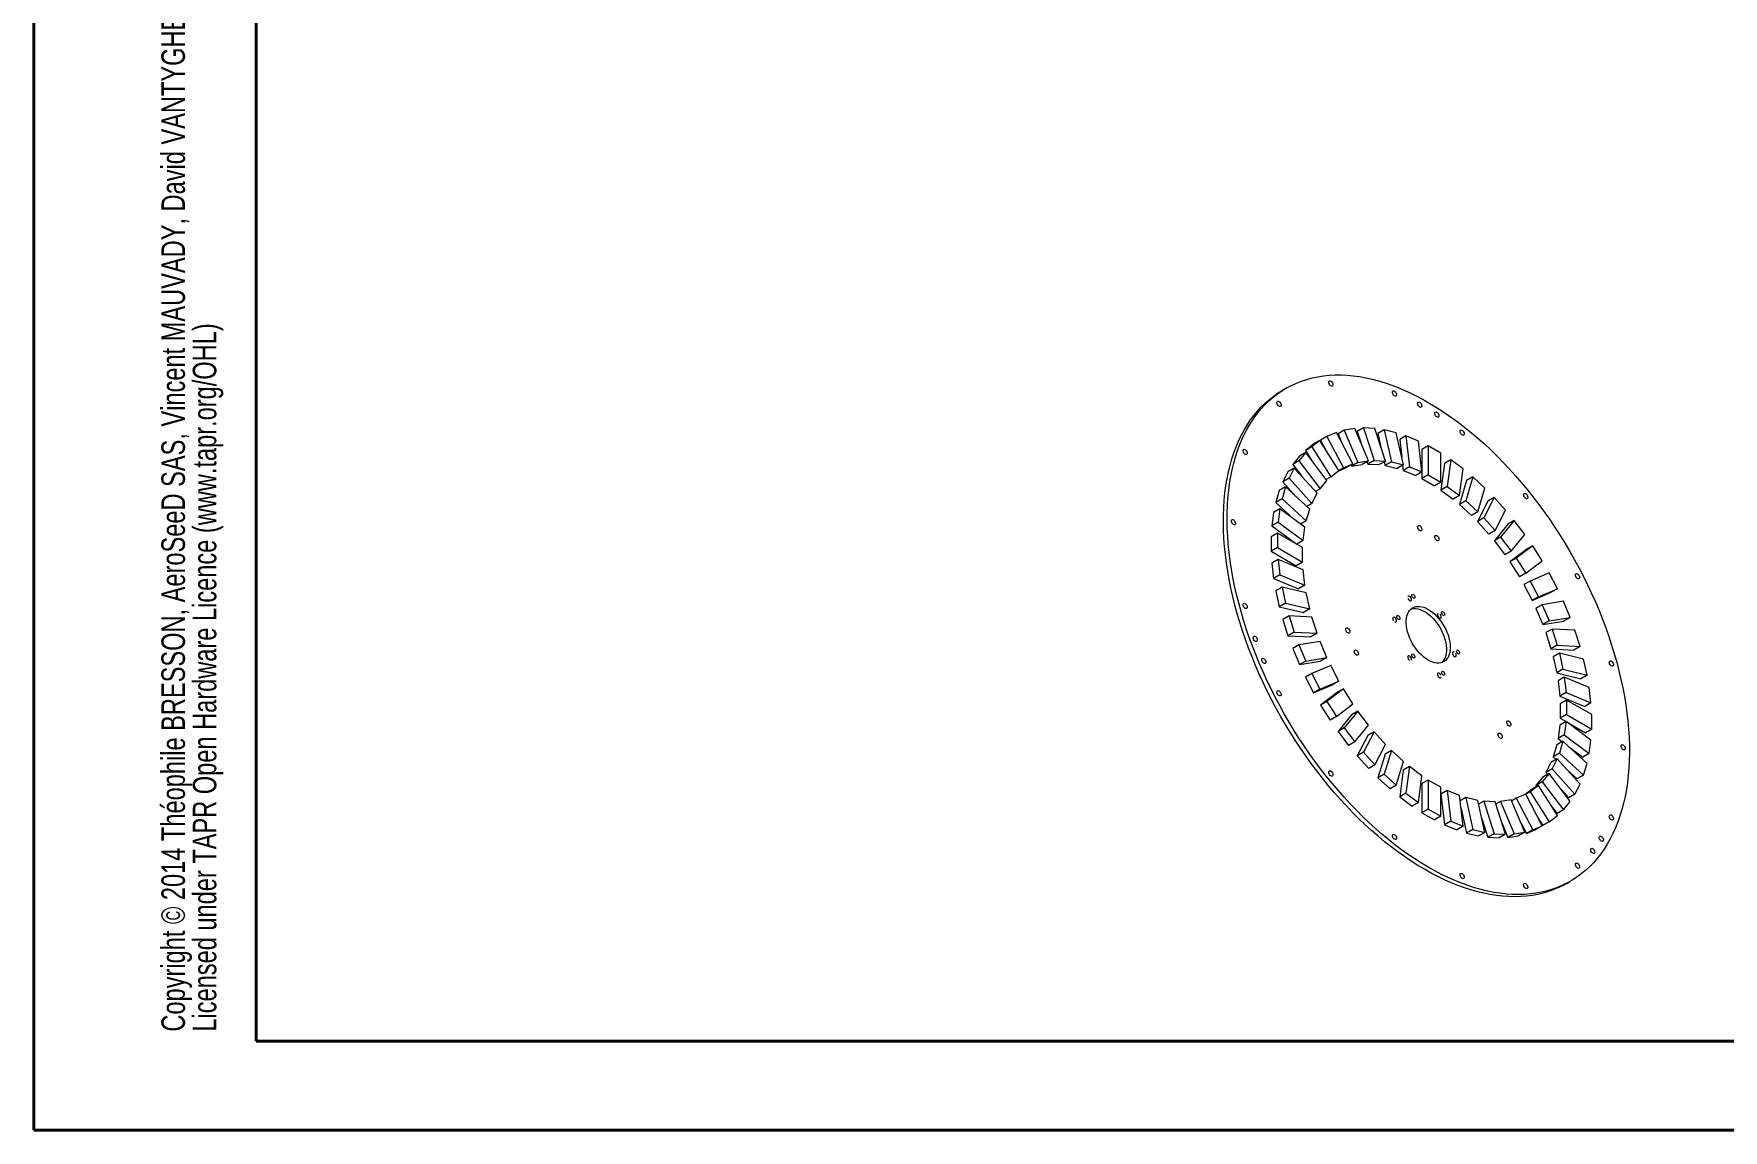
# Model space of a CAD drawing. Header units: millimetres. Extents: x 0 to 420, y 0 to 297.
# Drawn here: x 0.1 to 190.1, y 0.2 to 123.5 of the extents above; entities that cross this region are included whole.
import ezdxf

# ---------------------------------------------------------------- set-up
doc = ezdxf.new("R2010")
doc.units = ezdxf.units.MM
doc.linetypes.add('HIDDEN', pattern=[1.905, 1.27, -0.635])
doc.styles.add('SLDTEXTSTYLE0', font='TXT', dxfattribs={"width": 0.75})

# ---------------------------------------------------------------- blocks, each defined once
blk = doc.blocks.new('SW_NOTE_0')
at = {"color": 0, "linetype": 'Continuous', "lineweight": 0, "char_height": 2.6458, "attachment_point": 1, "rotation": 90, "style": 'SLDTEXTSTYLE0'}
for s, insert in [('Copyright © 2014 Théophile BRESSON, AeroSeeD SAS, Vincent MAUVADY, David VANTYGHEM, Pascal CORRADINI', (-3.41, 0)), ('Licensed under TAPR Open Hardware Licence (www.tapr.org/OHL)', (0.12, 0))]:
    blk.add_mtext(s, dxfattribs=dict(at, insert=insert))

msp = doc.modelspace()

# ---------------------------------------------------------------- linework, layer by layer
at = {"color": 7, "linetype": 'Continuous', "lineweight": 40}
for p, q in [((0.078844, 0.21478), (0.078844, 297.21478)), ((25.078844, 10.21478), (25.078844, 287.21478)), ((25.078844, 10.21478), (410.078844, 10.21478)), ((0.078844, 0.21478), (420.078844, 0.21478))]:
    msp.add_line(p, q, dxfattribs=at)
at = {"color": 7, "linetype": 'Continuous', "lineweight": 15}
for p, q in [((140.952383, 83.632974), (140.528119, 83.388051)), ((145.547382, 78.211824), (144.840275, 77.80362)), ((146.616173, 78.664264), (145.547382, 78.211824)), ((145.547382, 78.211824), (147.399607, 74.674155)), ((148.468399, 75.126597), (146.616173, 78.664264)), ((147.506064, 78.919803), (146.798957, 78.511599)), ((146.798957, 78.511599), (147.222161, 77.506856)), ((148.695776, 79.115907), (147.506064, 78.919803)), ((147.506064, 78.919803), (149.035227, 75.289365)), ((150.224939, 75.485469), (148.695776, 79.115907)), ((149.671413, 79.16787), (148.964306, 78.759666)), ((148.964306, 78.759666), (149.348718, 77.565734)), ((149.671413, 79.16787), (150.846384, 75.518567)), ((150.957827, 79.103647), (149.671413, 79.16787)), ((152.132798, 75.454343), (150.957827, 79.103647)), ((151.99935, 78.950976), (151.292243, 78.542772)), ((151.292243, 78.542772), (151.632497, 77.00821)), ((151.99935, 78.950976), (152.796211, 75.357098)), ((153.356278, 78.62773), (151.99935, 78.950976)), ((154.153138, 75.033853), (153.356278, 78.62773)), ((154.442485, 78.273535), (153.735378, 77.865331)), ((154.442485, 78.273535), (154.845012, 74.808244)), ((155.842304, 77.697849), (154.442485, 78.273535)), ((143.169079, 76.4153), (142.404497, 75.482849)), ((143.169079, 76.4153), (142.461972, 76.007096)), ((144.054248, 77.349708), (143.128135, 76.650141)), ((143.835242, 77.058345), (143.128135, 76.650141)), ((143.128135, 76.650141), (143.827666, 75.546355)), ((145.548502, 73.275868), (143.169079, 76.4153)), ((144.761355, 77.757912), (143.835242, 77.058345)), ((143.835242, 77.058345), (145.972824, 73.685464)), ((144.761355, 77.757912), (144.054248, 77.349708)), ((146.898938, 74.385031), (144.761355, 77.757912)), ((144.840275, 77.80362), (145.352942, 76.824449)), ((153.735378, 77.865331), (153.96651, 75.875555)), ((156.244831, 74.232556), (155.842304, 77.697849)), ((156.951083, 77.149339), (156.243976, 76.741135)), ((156.243976, 76.741135), (156.243976, 74.239922)), ((156.951083, 77.149339), (156.951083, 73.883176)), ((158.365296, 76.332931), (156.951083, 77.149339)), ((158.365296, 73.066768), (158.365296, 76.332931)), ((141.164652, 74.255558), (140.577166, 73.109203)), ((141.871758, 74.663762), (141.164652, 74.255558)), ((141.871758, 74.663762), (141.284273, 73.517407)), ((142.461972, 76.007096), (141.69739, 75.074645)), ((142.404497, 75.482849), (141.69739, 75.074645)), ((141.69739, 75.074645), (142.713724, 73.733684)), ((144.444587, 71.821687), (141.871758, 74.663762)), ((142.404497, 75.482849), (144.783921, 72.343415)), ((145.972824, 73.685464), (146.898938, 74.385031)), ((146.803501, 74.31294), (147.761292, 74.718393)), ((147.399607, 74.674155), (146.898893, 74.385099)), ((147.399607, 74.674155), (148.468399, 75.126597)), ((148.468399, 75.126597), (147.761292, 74.718393)), ((148.2724, 75.013449), (148.32812, 74.881161)), ((149.035227, 75.289365), (148.32812, 74.881161)), ((148.32812, 74.881161), (149.517832, 75.077265)), ((149.035227, 75.289365), (150.224939, 75.485469)), ((150.224939, 75.485469), (149.517832, 75.077265)), ((150.05086, 75.384976), (150.139277, 75.110363)), ((150.846384, 75.518567), (150.139277, 75.110363)), ((150.139277, 75.110363), (151.425691, 75.046139)), ((150.846384, 75.518567), (152.132798, 75.454343)), ((152.132798, 75.454343), (151.425691, 75.046139)), ((151.994707, 75.374625), (152.089104, 74.948894)), ((152.796211, 75.357098), (152.089104, 74.948894)), ((152.089104, 74.948894), (153.446032, 74.625649)), ((152.796211, 75.357098), (154.153138, 75.033853)), ((154.153138, 75.033853), (153.446032, 74.625649)), ((154.069866, 74.985781), (154.137906, 74.40004)), ((154.845012, 74.808244), (154.137906, 74.40004)), ((154.137906, 74.40004), (155.537724, 73.824352)), ((154.845012, 74.808244), (156.244831, 74.232556)), ((156.244831, 74.232556), (155.537724, 73.824352)), ((156.243976, 74.232063), (156.243976, 73.474972)), ((158.766968, 75.193069), (158.364441, 72.192524)), ((159.474075, 75.601273), (158.766968, 75.193069)), ((159.474075, 75.601273), (159.071547, 72.600728)), ((160.873894, 74.560762), (159.474075, 75.601273)), ((160.471366, 71.560219), (160.873894, 74.560762)), ((140.895805, 72.538952), (140.188698, 72.130748)), ((140.895805, 72.538952), (140.497375, 71.202031)), ((141.284273, 73.517407), (140.577166, 73.109203)), ((140.577166, 73.109203), (142.054986, 71.476729)), ((143.609661, 70.052092), (140.895805, 72.538952)), ((141.284273, 73.517407), (143.857101, 70.675332)), ((144.783921, 72.343415), (144.250861, 72.035686)), ((144.783921, 72.343415), (145.548502, 73.275868)), ((145.972824, 73.685464), (145.461699, 73.390397)), ((156.951083, 73.883176), (156.243976, 73.474972)), ((156.243976, 73.474972), (157.658189, 72.658563)), ((156.951083, 73.883176), (158.365296, 73.066768)), ((158.365296, 73.066768), (157.658189, 72.658563)), ((159.071547, 72.600728), (158.364441, 72.192524)), ((159.071547, 72.600728), (160.471366, 71.560219)), ((161.252994, 73.252645), (160.456134, 70.578803)), ((161.960101, 73.66085), (161.16324, 70.987007)), ((161.960101, 73.66085), (161.252994, 73.252645)), ((163.317029, 72.417419), (161.960101, 73.66085)), ((162.520168, 69.743577), (163.317029, 72.417419)), ((140.188698, 72.130748), (139.790268, 70.793826)), ((140.497375, 71.202031), (139.790268, 70.793826)), ((139.790268, 70.793826), (141.869184, 68.888798)), ((140.497375, 71.202031), (143.211231, 68.71517)), ((143.857101, 70.675332), (143.288034, 70.346817)), ((143.857101, 70.675332), (144.444587, 71.821687)), ((158.364441, 72.192524), (159.76426, 71.152015)), ((160.471366, 71.560219), (159.76426, 71.152015)), ((161.16324, 70.987007), (160.456134, 70.578803)), ((160.456134, 70.578803), (161.813061, 69.335373)), ((161.16324, 70.987007), (162.520168, 69.743577)), ((163.651445, 70.959369), (162.476474, 68.666658)), ((164.358551, 71.367573), (163.183581, 69.074863)), ((164.358551, 71.367573), (163.651445, 70.959369)), ((165.644965, 69.946535), (164.358551, 71.367573)), ((139.553978, 69.675922), (139.352714, 68.17565)), ((140.059821, 68.583854), (139.352714, 68.17565)), ((140.261085, 70.084126), (139.553978, 69.675922)), ((140.261085, 70.084126), (140.059821, 68.583854)), ((140.059821, 68.583854), (142.859459, 66.502834)), ((143.060722, 68.003106), (140.261085, 70.084126)), ((143.211231, 68.71517), (142.58732, 68.354994)), ((143.211231, 68.71517), (143.609661, 70.052092)), ((162.520168, 69.743577), (161.813061, 69.335373)), ((163.183581, 69.074863), (162.476474, 68.666658)), ((162.476474, 68.666658), (163.762888, 67.24562)), ((163.183581, 69.074863), (164.469995, 67.653824)), ((164.469995, 67.653824), (165.644965, 69.946535)), ((166.620603, 68.768125), (165.09144, 66.90322)), ((166.620603, 68.768125), (165.913496, 68.359921)), ((167.810315, 67.198408), (166.620603, 68.768125)), ((139.98052, 67.349257), (139.273413, 66.941053)), ((139.273413, 66.941053), (139.273413, 65.307972)), ((139.352714, 68.17565), (142.147201, 66.098459)), ((139.98052, 67.349257), (139.98052, 65.716176)), ((142.808947, 65.716441), (139.98052, 67.349257)), ((142.859459, 66.502834), (143.060722, 68.003106)), ((164.469995, 67.653824), (163.762888, 67.24562)), ((165.913496, 68.359921), (164.384333, 66.495016)), ((165.09144, 66.90322), (164.384333, 66.495016)), ((165.09144, 66.90322), (166.281152, 65.333504)), ((166.281152, 65.333504), (167.810315, 67.198408)), ((139.98052, 65.716176), (139.273413, 65.307972)), ((139.273413, 65.307972), (142.101841, 63.675155)), ((139.98052, 65.716176), (142.808947, 64.083359)), ((142.859459, 66.502834), (142.153093, 66.095057)), ((142.808947, 64.083359), (142.808947, 65.716441)), ((164.384333, 66.495016), (165.574045, 64.9253)), ((166.281152, 65.333504), (165.574045, 64.9253)), ((167.993099, 65.50722), (166.140873, 64.108087)), ((168.700205, 65.915424), (166.84798, 64.516291)), ((168.700205, 65.915424), (167.993099, 65.50722)), ((169.768997, 64.228983), (168.700205, 65.915424)), ((140.059821, 64.390019), (139.352714, 63.981815)), ((139.352714, 63.981815), (139.553978, 62.249169)), ((142.859459, 63.238646), (140.059821, 64.390019)), ((140.059821, 64.390019), (140.261085, 62.657373)), ((142.808947, 64.083359), (142.101841, 63.675155)), ((143.060722, 61.506001), (142.859459, 63.238646)), ((166.84798, 64.516291), (166.140873, 64.108087)), ((166.140873, 64.108087), (167.209664, 62.421644)), ((166.84798, 64.516291), (167.916771, 62.829849)), ((167.916771, 62.829849), (167.209664, 62.421644)), ((167.916771, 62.829849), (169.768997, 64.228983)), ((170.555024, 62.867544), (168.417441, 61.962663)), ((171.481137, 61.09871), (170.555024, 62.867544)), ((140.261085, 62.657373), (139.553978, 62.249169)), ((139.553978, 62.249169), (142.353615, 61.097796)), ((140.497375, 61.266654), (139.790268, 60.85845)), ((139.790268, 60.85845), (140.188698, 59.061511)), ((140.261085, 62.657373), (143.060722, 61.506001)), ((143.211231, 60.620163), (140.497375, 61.266654)), ((140.497375, 61.266654), (140.895805, 59.469715)), ((143.060722, 61.506001), (142.353615, 61.097796)), ((168.417441, 61.962663), (167.710334, 61.554459)), ((167.710334, 61.554459), (168.636448, 59.785624)), ((168.417441, 61.962663), (169.343555, 60.193828)), ((169.343555, 60.193828), (171.481137, 61.09871)), ((171.481137, 61.09871), (170.77403, 60.690506)), ((140.895805, 59.469715), (140.188698, 59.061511)), ((140.188698, 59.061511), (142.902554, 58.41502)), ((140.895805, 59.469715), (143.609661, 58.823224)), ((143.609661, 58.823224), (143.211231, 60.620163)), ((168.636448, 59.785624), (170.77403, 60.690506)), ((169.343555, 60.193828), (168.636448, 59.785624)), ((169.767877, 59.294321), (169.06077, 58.886117)), ((172.1473, 59.686529), (169.767877, 59.294321)), ((169.767877, 59.294321), (170.532457, 57.479102)), ((172.911882, 57.87131), (172.1473, 59.686529)), ((141.284273, 58.042745), (140.577166, 57.634541)), ((140.577166, 57.634541), (141.164652, 55.809889)), ((141.284273, 58.042745), (141.871758, 56.218093)), ((143.857101, 57.914296), (141.284273, 58.042745)), ((143.609661, 58.823224), (142.902554, 58.41502)), ((144.444587, 56.089644), (143.857101, 57.914296)), ((169.06077, 58.886117), (169.825351, 57.070898)), ((170.532457, 57.479102), (169.825351, 57.070898)), ((169.825351, 57.070898), (172.204775, 57.463106)), ((170.532457, 57.479102), (172.911882, 57.87131)), ((172.911882, 57.87131), (172.204775, 57.463106)), ((141.871758, 56.218093), (141.164652, 55.809889)), ((141.164652, 55.809889), (143.73748, 55.68144)), ((141.871758, 56.218093), (144.444587, 56.089644)), ((144.783921, 55.176128), (142.404497, 54.78392)), ((144.444587, 56.089644), (143.73748, 55.68144)), ((145.548502, 53.36091), (144.783921, 55.176128)), ((170.871792, 56.565586), (170.164685, 56.157382)), ((170.164685, 56.157382), (170.752171, 54.33273)), ((170.871792, 56.565586), (171.459278, 54.740934)), ((173.44462, 56.437137), (170.871792, 56.565586)), ((174.032106, 54.612485), (173.44462, 56.437137)), ((142.404497, 54.78392), (141.69739, 54.375716)), ((141.69739, 54.375716), (142.461972, 52.560497)), ((142.404497, 54.78392), (143.169079, 52.968701)), ((143.169079, 52.968701), (145.548502, 53.36091)), ((145.548502, 53.36091), (144.841395, 52.952705)), ((171.459278, 54.740934), (170.752171, 54.33273)), ((170.752171, 54.33273), (173.324999, 54.204281)), ((171.706718, 53.832006), (170.999611, 53.423802)), ((170.999611, 53.423802), (171.398041, 51.626863)), ((171.459278, 54.740934), (174.032106, 54.612485)), ((171.706718, 53.832006), (172.105148, 52.035067)), ((174.420574, 53.185515), (171.706718, 53.832006)), ((174.032106, 54.612485), (173.324999, 54.204281)), ((143.169079, 52.968701), (142.461972, 52.560497)), ((142.461972, 52.560497), (144.841395, 52.952705)), ((143.835242, 51.55652), (143.128135, 51.148316)), ((145.972824, 52.461402), (143.835242, 51.55652)), ((143.835242, 51.55652), (144.761355, 49.787686)), ((146.898938, 50.692567), (145.972824, 52.461402)), ((172.105148, 52.035067), (171.398041, 51.626863)), ((171.398041, 51.626863), (174.111897, 50.980372)), ((172.105148, 52.035067), (174.819004, 51.388576)), ((174.819004, 51.388576), (174.111897, 50.980372)), ((174.819004, 51.388576), (174.420574, 53.185515)), ((143.128135, 51.148316), (144.054248, 49.379482)), ((144.054248, 49.379482), (146.191831, 50.284363)), ((144.761355, 49.787686), (144.054248, 49.379482)), ((144.761355, 49.787686), (146.898938, 50.692567)), ((146.692501, 49.417178), (144.840275, 48.018043)), ((147.399607, 49.825382), (145.547382, 48.426247)), ((146.898938, 50.692567), (146.191831, 50.284363)), ((147.399607, 49.825382), (146.692501, 49.417178)), ((148.468399, 48.138939), (147.399607, 49.825382)), ((172.255657, 51.14923), (171.54855, 50.741026)), ((171.54855, 50.741026), (171.749813, 49.00838)), ((172.456919, 49.416584), (171.749813, 49.00838)), ((172.255657, 51.14923), (172.456919, 49.416584)), ((175.055294, 49.997857), (172.255657, 51.14923)), ((172.456919, 49.416584), (175.256557, 48.265211)), ((175.256557, 48.265211), (175.055294, 49.997857)), ((145.547382, 48.426247), (144.840275, 48.018043)), ((144.840275, 48.018043), (145.909067, 46.331602)), ((145.547382, 48.426247), (146.616173, 46.739806)), ((146.616173, 46.739806), (148.468399, 48.138939)), ((171.749813, 49.00838), (174.549451, 47.857007)), ((172.507431, 48.571871), (171.800325, 48.163667)), ((171.800325, 48.163667), (171.800325, 46.530585)), ((172.507431, 48.571871), (172.507431, 46.938789)), ((175.335859, 46.939054), (172.507431, 48.571871)), ((175.256557, 48.265211), (174.549451, 47.857007)), ((146.616173, 46.739806), (145.909067, 46.331602)), ((148.32812, 46.913522), (146.798957, 45.048618)), ((149.035227, 47.321726), (147.506064, 45.456822)), ((149.035227, 47.321726), (148.32812, 46.913522)), ((148.695776, 43.887105), (150.224939, 45.75201)), ((150.224939, 45.75201), (149.035227, 47.321726)), ((171.749813, 45.744192), (171.54855, 44.24392)), ((172.456919, 46.152396), (171.749813, 45.744192)), ((172.507431, 46.938789), (171.800325, 46.530585)), ((171.800325, 46.530585), (172.456179, 46.151969)), ((172.456919, 46.152396), (172.255657, 44.652124)), ((175.256557, 44.071376), (172.456919, 46.152396)), ((172.46207, 46.148568), (174.628752, 44.897769)), ((172.507431, 46.938789), (175.335859, 45.305973)), ((175.335859, 45.305973), (175.335859, 46.939054)), ((147.506064, 45.456822), (146.798957, 45.048618)), ((146.798957, 45.048618), (147.988669, 43.478901)), ((147.506064, 45.456822), (148.695776, 43.887105)), ((148.695776, 43.887105), (147.988669, 43.478901)), ((150.139277, 44.593202), (148.964306, 42.300491)), ((150.846384, 45.001406), (149.671413, 42.708695)), ((150.846384, 45.001406), (150.139277, 44.593202)), ((152.132798, 43.580368), (150.846384, 45.001406)), ((172.105148, 43.94006), (171.398041, 43.531856)), ((172.255657, 44.652124), (171.54855, 44.24392)), ((171.54855, 44.24392), (172.021952, 43.892031)), ((172.105148, 43.94006), (171.706718, 42.603138)), ((174.819004, 41.4532), (172.105148, 43.94006)), ((172.255657, 44.652124), (175.055294, 42.571104)), ((175.335859, 45.305973), (174.628752, 44.897769)), ((175.055294, 42.571104), (175.256557, 44.071376)), ((149.671413, 42.708695), (148.964306, 42.300491)), ((148.964306, 42.300491), (150.25072, 40.879453)), ((149.671413, 42.708695), (150.957827, 41.287657)), ((150.957827, 41.287657), (152.132798, 43.580368)), ((152.089104, 42.503449), (151.292243, 39.829607)), ((152.796211, 42.911653), (151.99935, 40.237811)), ((152.796211, 42.911653), (152.089104, 42.503449)), ((154.153138, 41.668223), (152.796211, 42.911653)), ((171.459278, 41.979898), (170.752171, 41.571694)), ((171.459278, 41.979898), (170.871792, 40.833543)), ((171.398041, 43.531856), (170.999611, 42.194934)), ((171.706718, 42.603138), (170.999611, 42.194934)), ((170.999611, 42.194934), (171.321238, 41.900209)), ((174.032106, 39.137823), (171.459278, 41.979898)), ((171.706718, 42.603138), (174.420574, 40.116278)), ((172.740089, 43.358228), (174.348187, 42.1629)), ((175.055294, 42.571104), (174.348187, 42.1629)), ((150.957827, 41.287657), (150.25072, 40.879453)), ((151.99935, 40.237811), (151.292243, 39.829607)), ((151.99935, 40.237811), (153.356278, 38.994381)), ((153.356278, 38.994381), (154.153138, 41.668223)), ((154.137906, 40.686807), (153.735378, 37.686264)), ((154.845012, 41.095011), (154.137906, 40.686807)), ((154.845012, 41.095011), (154.442485, 38.094468)), ((156.244831, 40.054502), (154.845012, 41.095011)), ((155.842304, 37.053957), (156.244831, 40.054502)), ((170.532457, 40.311815), (169.767877, 39.379362)), ((170.532457, 40.311815), (169.825351, 39.903611)), ((170.752171, 41.571694), (170.164685, 40.425339)), ((170.871792, 40.833543), (170.164685, 40.425339)), ((170.164685, 40.425339), (170.358411, 40.21134)), ((172.911882, 37.172381), (170.532457, 40.311815)), ((170.871792, 40.833543), (173.44462, 37.991468)), ((172.554285, 40.770298), (173.713467, 39.708074)), ((174.420574, 40.116278), (173.713467, 39.708074)), ((174.420574, 40.116278), (174.819004, 41.4532)), ((151.292243, 39.829607), (152.649171, 38.586177)), ((153.356278, 38.994381), (152.649171, 38.586177)), ((154.442485, 38.094468), (153.735378, 37.686264)), ((154.442485, 38.094468), (155.842304, 37.053957)), ((156.951083, 39.588463), (156.243976, 39.180259)), ((156.243976, 39.180259), (156.243976, 35.914095)), ((156.951083, 39.588463), (156.951083, 36.322299)), ((158.365296, 38.772054), (156.951083, 39.588463)), ((158.365296, 35.505891), (158.365296, 38.772054)), ((159.071547, 38.422674), (158.365296, 38.014963)), ((159.071547, 38.422674), (159.474075, 34.957381)), ((160.471366, 37.846986), (159.071547, 38.422674)), ((168.636448, 38.561562), (167.805771, 37.934086)), ((168.417441, 38.270199), (167.91616, 37.980816)), ((169.343555, 38.969766), (168.417441, 38.270199)), ((168.417441, 38.270199), (170.555024, 34.897318)), ((169.343555, 38.969766), (168.636448, 38.561562)), ((169.825351, 39.903611), (169.06077, 38.971158)), ((169.767877, 39.379362), (169.06077, 38.971158)), ((169.06077, 38.971158), (169.147573, 38.856629)), ((171.481137, 35.596885), (169.343555, 38.969766)), ((169.767877, 39.379362), (172.1473, 36.23993)), ((171.895548, 38.513341), (172.737513, 37.583264)), ((173.44462, 37.991468), (174.032106, 39.137823)), ((153.735378, 37.686264), (155.135197, 36.645753)), ((155.842304, 37.053957), (155.135197, 36.645753)), ((156.951083, 36.322299), (156.243976, 35.914095)), ((156.951083, 36.322299), (158.365296, 35.505891)), ((158.365296, 38.007105), (158.766968, 34.549177)), ((160.873894, 34.381695), (160.471366, 37.846986)), ((161.16324, 37.621377), (160.539406, 37.261245)), ((160.642762, 36.371472), (161.252994, 33.619296)), ((161.16324, 37.621377), (161.960101, 34.0275)), ((162.520168, 37.298132), (161.16324, 37.621377)), ((163.317029, 33.704254), (162.520168, 37.298132)), ((163.183581, 37.200887), (162.614564, 36.872401)), ((163.183581, 37.200887), (164.358551, 33.551584)), ((164.469995, 37.136663), (163.183581, 37.200887)), ((165.644965, 33.48736), (164.469995, 37.136663)), ((165.09144, 37.169761), (164.558412, 36.862051)), ((166.281152, 37.365865), (165.09144, 37.169761)), ((165.09144, 37.169761), (166.620603, 33.539323)), ((167.810315, 33.735427), (166.281152, 37.365865)), ((166.84798, 37.528633), (166.336873, 37.233577)), ((167.916771, 37.981075), (166.84798, 37.528633)), ((166.84798, 37.528633), (168.700205, 33.990966)), ((169.768997, 34.443406), (167.916771, 37.981075)), ((170.781607, 36.700671), (171.440193, 35.831726)), ((172.1473, 36.23993), (171.440193, 35.831726)), ((172.1473, 36.23993), (172.911882, 37.172381)), ((173.44462, 37.991468), (172.737513, 37.583264)), ((156.243976, 35.914095), (157.658189, 35.097687)), ((158.365296, 35.505891), (157.658189, 35.097687)), ((159.474075, 34.957381), (158.766968, 34.549177)), ((158.766968, 34.549177), (160.166787, 33.973491)), ((159.474075, 34.957381), (160.873894, 34.381695)), ((160.873894, 34.381695), (160.166787, 33.973491)), ((162.976774, 35.238816), (163.651445, 33.143379)), ((165.260553, 34.681292), (165.913496, 33.131119)), ((167.387111, 34.740171), (167.993099, 33.582762)), ((168.700205, 33.990966), (169.768997, 34.443406)), ((169.768997, 34.443406), (169.06189, 34.035202)), ((169.25633, 35.422576), (169.847917, 34.489114)), ((170.555024, 34.897318), (169.847917, 34.489114)), ((170.555024, 34.897318), (171.481137, 35.596885)), ((161.960101, 34.0275), (161.252994, 33.619296)), ((161.252994, 33.619296), (162.609922, 33.29605)), ((161.960101, 34.0275), (163.317029, 33.704254)), ((163.317029, 33.704254), (162.609922, 33.29605)), ((164.358551, 33.551584), (163.651445, 33.143379)), ((163.651445, 33.143379), (164.937859, 33.079156)), ((164.358551, 33.551584), (165.644965, 33.48736)), ((165.644965, 33.48736), (164.937859, 33.079156)), ((166.620603, 33.539323), (165.913496, 33.131119)), ((165.913496, 33.131119), (167.103208, 33.327223)), ((166.620603, 33.539323), (167.810315, 33.735427)), ((167.810315, 33.735427), (167.103208, 33.327223)), ((167.993099, 33.582762), (169.06189, 34.035202)), ((168.700205, 33.990966), (167.993099, 33.582762)), ((172.525518, 27.960926), (172.949782, 28.205848))]:
    msp.add_line(p, q, dxfattribs=at)
at = {"color": 7, "linetype": 'Continuous', "lineweight": 15, "flags": 128}
for points in [[(156.951083, 29.790106), (156.198987, 30.238719), (155.447723, 30.715711), (154.698119, 31.220554), (153.951006, 31.752695), (153.207208, 32.311539), (152.467547, 32.896474), (151.732841, 33.50685), (151.003901, 34.141994), (150.281535, 34.801205), (149.566537, 35.483752), (148.859701, 36.188884), (148.161807, 36.915819), (147.473625, 37.663753), (146.795916, 38.431864), (146.12943, 39.219298), (145.474903, 40.025188), (144.833059, 40.848642), (144.204605, 41.688751), (143.590238, 42.544586), (142.990634, 43.4152), (142.406459, 44.299634), (141.838357, 45.196907), (141.286956, 46.106032), (140.752864, 47.026), (140.236674, 47.955796), (139.738954, 48.894392), (139.260255, 49.840752), (138.801107, 50.793829), (138.362015, 51.752571), (137.943465, 52.715918), (137.545921, 53.682804), (137.169822, 54.652162), (136.815582, 55.622921), (136.483593, 56.594007), (136.174225, 57.564347), (135.887814, 58.53287), (135.62468, 59.498505), (135.385115, 60.460184), (135.169383, 61.416845), (134.97772, 62.367432), (134.81034, 63.310893), (134.667426, 64.246186), (134.549139, 65.172276), (134.455609, 66.088141), (134.386937, 66.99277), (134.343199, 67.885162), (134.324448, 68.764329), (134.330698, 69.629303), (134.361948, 70.479125), (134.418159, 71.312858), (134.499273, 72.129579), (134.605196, 72.928388), (134.735814, 73.7084), (134.890982, 74.468754), (135.070529, 75.208608), (135.274255, 75.927147), (135.501936, 76.623575), (135.753319, 77.297124), (136.028129, 77.947048), (136.326059, 78.57263), (136.646784, 79.173178), (136.989945, 79.748029), (137.355165, 80.296546), (137.742041, 80.818125), (138.150143, 81.312189), (138.579023, 81.778193), (139.028205, 82.215619), (139.497194, 82.623986), (139.98547, 83.002842), (140.492496, 83.351769), (141.017709, 83.67038), (141.560531, 83.958324), (142.12036, 84.215283), (142.696578, 84.440973), (143.288548, 84.635143), (143.895618, 84.797579), (144.517114, 84.928105), (145.15235, 85.026572), (145.800626, 85.092874), (146.461224, 85.126936), (147.133415, 85.128722), (147.816454, 85.098227), (148.509588, 85.035489), (149.21205, 84.940576), (149.923065, 84.81359), (150.641846, 84.654675), (151.3676, 84.464004), (152.099524, 84.24179), (152.836809, 83.988274), (153.578641, 83.703743), (154.3242, 83.388508), (155.072661, 83.042916), (155.823199, 82.66735), (156.574983, 82.262225), (157.327182, 81.82799), (158.078966, 81.365123), (158.829504, 80.874137), (159.577965, 80.355574), (160.323524, 79.810005), (161.065356, 79.238035), (161.802641, 78.640299), (162.534565, 78.017452), (163.260319, 77.370186), (163.9791, 76.699213), (164.690115, 76.00528), (165.392577, 75.289147), (166.085711, 74.55161), (166.76875, 73.793484), (167.440941, 73.015603), (168.101539, 72.218831), (168.749815, 71.404046), (169.385051, 70.57215), (170.006547, 69.724061), (170.613617, 68.860717), (171.205587, 67.983072), (171.781805, 67.092096), (172.341634, 66.188771), (172.884456, 65.274098), (173.409669, 64.349089), (173.916695, 63.414763), (174.404971, 62.472155), (174.87396, 61.522305), (175.323143, 60.566264), (175.752023, 59.605086), (176.160124, 58.639838), (176.547001, 57.671581), (176.91222, 56.70139), (177.255382, 55.730333), (177.576107, 54.759484), (177.874036, 53.78992), (178.148846, 52.822707), (178.400229, 51.858917), (178.627911, 50.899614), (178.831636, 49.945859), (179.011184, 48.998703), (179.166351, 48.059197), (179.296969, 47.128377), (179.402892, 46.207272), (179.484006, 45.296899), (179.540217, 44.398265), (179.571467, 43.512363), (179.577717, 42.640172), (179.558966, 41.782655), (179.515228, 40.940762), (179.446556, 40.11542), (179.353026, 39.307543), (179.234739, 38.518024), (179.091825, 37.747735), (178.924445, 36.997527), (178.732783, 36.26823), (178.51705, 35.560648), (178.277485, 34.875565), (178.014352, 34.213737), (177.727941, 33.575897), (177.418572, 32.962746), (177.086584, 32.374966), (176.732343, 31.813204), (176.356244, 31.278081), (175.9587, 30.77019), (175.54015, 30.290091), (175.101058, 29.838314), (174.64191, 29.415357), (174.163211, 29.021692), (173.665491, 28.65775), (173.149301, 28.323936), (172.61521, 28.020616), (172.063808, 27.748126), (171.495706, 27.506769), (170.911531, 27.29681), (170.311928, 27.118482), (169.69756, 26.971981), (169.069107, 26.857469), (168.427262, 26.775074), (167.772735, 26.724885), (167.106249, 26.706959), (166.42854, 26.721313), (165.740358, 26.767937), (165.042464, 26.846774), (164.335628, 26.957737), (163.620631, 27.100708), (162.898264, 27.275525), (162.169324, 27.481997), (161.434618, 27.719894), (160.694957, 27.988953), (159.951159, 28.28888), (159.204046, 28.619338), (158.454443, 28.979969), (157.703178, 29.370368), (156.951083, 29.790106)], [(145.990927, 83.898612), (145.91516, 83.956953), (145.847604, 84.03817), (145.795579, 84.133465), (145.764722, 84.23251), (145.758379, 84.324571), (145.777237, 84.399674), (145.81925, 84.449678), (145.879867, 84.469167), (145.95252, 84.456026), (146.029335, 84.411682), (146.101987, 84.34094), (146.162605, 84.251463), (146.204619, 84.152951), (146.223476, 84.056076), (146.217133, 83.971339), (146.186276, 83.90792), (146.134251, 83.872693), (146.066695, 83.869473), (145.990927, 83.898612)], [(156.526818, 29.545183), (155.774723, 29.993797), (155.023458, 30.470789), (154.273855, 30.975632), (153.526742, 31.507772), (152.782944, 32.066617), (152.043283, 32.651551), (151.308577, 33.261927), (150.579637, 33.897072), (149.85727, 34.556282), (149.142273, 35.238829), (148.435437, 35.943961), (147.737543, 36.670897), (147.049361, 37.418831), (146.371652, 38.186942), (145.705166, 38.974376), (145.050639, 39.780266), (144.408795, 40.60372), (143.780341, 41.443828), (143.165974, 42.299663), (142.56637, 43.170278), (141.982195, 44.054712), (141.414093, 44.951985), (140.862691, 45.861109), (140.3286, 46.781078), (139.81241, 47.710873), (139.31469, 48.649469), (138.835991, 49.59583), (138.376843, 50.548907), (137.937751, 51.507649), (137.519201, 52.470996), (137.121657, 53.437881), (136.745558, 54.407239), (136.391318, 55.377998), (136.059329, 56.349084), (135.749961, 57.319424), (135.46355, 58.287947), (135.200416, 59.253583), (134.960851, 60.215262), (134.745119, 61.171923), (134.553456, 62.122509), (134.386076, 63.06597), (134.243162, 64.001263), (134.124875, 64.927354), (134.031345, 65.843219), (133.962673, 66.747847), (133.918935, 67.640239), (133.900184, 68.519406), (133.906434, 69.38438), (133.937684, 70.234202), (133.993895, 71.067936), (134.075009, 71.884657), (134.180932, 72.683465), (134.31155, 73.463478), (134.466718, 74.223831), (134.646265, 74.963685), (134.84999, 75.682224), (135.077672, 76.378652), (135.329055, 77.052202), (135.603865, 77.702125), (135.901795, 78.327708), (136.222519, 78.928255), (136.565681, 79.503106), (136.9309, 80.051624), (137.317777, 80.573203), (137.725879, 81.067267), (138.154759, 81.53327), (138.603941, 81.970696), (139.07293, 82.379064), (139.561206, 82.75792), (140.068232, 83.106846), (140.528119, 83.388051)], [(140.159151, 81.61446), (140.083384, 81.672799), (140.015827, 81.754018), (139.963802, 81.849312), (139.932946, 81.948355), (139.926603, 82.040417), (139.945459, 82.115521), (139.987473, 82.165526), (140.048091, 82.185014), (140.120744, 82.171874), (140.197559, 82.12753), (140.270211, 82.056787), (140.330828, 81.967311), (140.372842, 81.868798), (140.391699, 81.771923), (140.385355, 81.687185), (140.3545, 81.623767), (140.302475, 81.588539), (140.234918, 81.585321), (140.159151, 81.61446)], [(153.144661, 82.775559), (153.068894, 82.8339), (153.001337, 82.915118), (152.949312, 83.010412), (152.918456, 83.109457), (152.912112, 83.201518), (152.930969, 83.276621), (152.972983, 83.326625), (153.033601, 83.346114), (153.106253, 83.332976), (153.183068, 83.288632), (153.255721, 83.217887), (153.316338, 83.12841), (153.358352, 83.029899), (153.377209, 82.933023), (153.370866, 82.848287), (153.340009, 82.784867), (153.287984, 82.74964), (153.220428, 82.746421), (153.144661, 82.775559)], [(155.985882, 81.519916), (155.910115, 81.578256), (155.842558, 81.659474), (155.790533, 81.754768), (155.759677, 81.853811), (155.753334, 81.945874), (155.77219, 82.020978), (155.814204, 82.070981), (155.874822, 82.090471), (155.947474, 82.077329), (156.024289, 82.032985), (156.096942, 81.962243), (156.157559, 81.872766), (156.199573, 81.774255), (156.21843, 81.677379), (156.212087, 81.59264), (156.181231, 81.529224), (156.129205, 81.493996), (156.061649, 81.490777), (155.985882, 81.519916)], [(157.916283, 80.405518), (157.840516, 80.463859), (157.77296, 80.545077), (157.720935, 80.640371), (157.690078, 80.739414), (157.683735, 80.831477), (157.702592, 80.90658), (157.744606, 80.956584), (157.805223, 80.976074), (157.877876, 80.962932), (157.954691, 80.918588), (158.027343, 80.847846), (158.087961, 80.758369), (158.129975, 80.659858), (158.148832, 80.562982), (158.142488, 80.478243), (158.111632, 80.414826), (158.059607, 80.379599), (157.99205, 80.37638), (157.916283, 80.405518)], [(160.757505, 78.380758), (160.681737, 78.439098), (160.614181, 78.520317), (160.562156, 78.615611), (160.5313, 78.714656), (160.524956, 78.806717), (160.543813, 78.88182), (160.585827, 78.931824), (160.646444, 78.951313), (160.719097, 78.938174), (160.795912, 78.89383), (160.868564, 78.823086), (160.929182, 78.733609), (160.971196, 78.635097), (160.990053, 78.538222), (160.983709, 78.453485), (160.952853, 78.390066), (160.900828, 78.354839), (160.833271, 78.35162), (160.757505, 78.380758)], [(136.352729, 76.198604), (136.276962, 76.256944), (136.209405, 76.338162), (136.157381, 76.433455), (136.126525, 76.5325), (136.12018, 76.624563), (136.139038, 76.699664), (136.18105, 76.74967), (136.241668, 76.769159), (136.314321, 76.756019), (136.391135, 76.711675), (136.463788, 76.640932), (136.524406, 76.551455), (136.56642, 76.452942), (136.585277, 76.356068), (136.578933, 76.27133), (136.548078, 76.207911), (136.496052, 76.172684), (136.428497, 76.169465), (136.352729, 76.198604)], [(167.911238, 71.244286), (167.83547, 71.302627), (167.767914, 71.383844), (167.715889, 71.479139), (167.685032, 71.578184), (167.678689, 71.670245), (167.697546, 71.745349), (167.73956, 71.795352), (167.800178, 71.814841), (167.87283, 71.8017), (167.949645, 71.757356), (168.022298, 71.686614), (168.082916, 71.597137), (168.124929, 71.498626), (168.143786, 71.40175), (168.137443, 71.317013), (168.106586, 71.253594), (168.054561, 71.218367), (167.987005, 71.215148), (167.911238, 71.244286)], [(135.030772, 68.304278), (134.955005, 68.362618), (134.88745, 68.443835), (134.835424, 68.539129), (134.804568, 68.638174), (134.798225, 68.730235), (134.817081, 68.805338), (134.859095, 68.855343), (134.919713, 68.874831), (134.992366, 68.861692), (135.069181, 68.817348), (135.141833, 68.746604), (135.202451, 68.657128), (135.244463, 68.558616), (135.263322, 68.461741), (135.256976, 68.377004), (135.226121, 68.313585), (135.174097, 68.278357), (135.10654, 68.275139), (135.030772, 68.304278)], [(155.985882, 67.638723), (155.910115, 67.697062), (155.842558, 67.778279), (155.790533, 67.873573), (155.759677, 67.972618), (155.753334, 68.06468), (155.77219, 68.139782), (155.814204, 68.189787), (155.874822, 68.209277), (155.947474, 68.196137), (156.024289, 68.151792), (156.096942, 68.081049), (156.157559, 67.991572), (156.199573, 67.89306), (156.21843, 67.796185), (156.212087, 67.711447), (156.181231, 67.648028), (156.129205, 67.612801), (156.061649, 67.609583), (155.985882, 67.638723)], [(157.916283, 66.524326), (157.840516, 66.582665), (157.77296, 66.663882), (157.720935, 66.759176), (157.690078, 66.858221), (157.683735, 66.950283), (157.702592, 67.025385), (157.744606, 67.07539), (157.805223, 67.09488), (157.877876, 67.08174), (157.954691, 67.037395), (158.027343, 66.966652), (158.087961, 66.877175), (158.129975, 66.778662), (158.148832, 66.681788), (158.142488, 66.59705), (158.111632, 66.533631), (158.059607, 66.498404), (157.99205, 66.495186), (157.916283, 66.524326)], [(173.743014, 62.226909), (173.667248, 62.285247), (173.59969, 62.366466), (173.547665, 62.46176), (173.51681, 62.560804), (173.510467, 62.652865), (173.529323, 62.727969), (173.571337, 62.777974), (173.631954, 62.797463), (173.704607, 62.784322), (173.781421, 62.739978), (173.854074, 62.669235), (173.914692, 62.579759), (173.956706, 62.481246), (173.975562, 62.384371), (173.969219, 62.299633), (173.938364, 62.236215), (173.886339, 62.200987), (173.818781, 62.197769), (173.743014, 62.226909)], [(136.352729, 58.883653), (136.276962, 58.941993), (136.209405, 59.02321), (136.157381, 59.118504), (136.126525, 59.217548), (136.12018, 59.309611), (136.139038, 59.384713), (136.18105, 59.434719), (136.241668, 59.454208), (136.314321, 59.441068), (136.391135, 59.396724), (136.463788, 59.325981), (136.524406, 59.236504), (136.56642, 59.137991), (136.585277, 59.041117), (136.578933, 58.956378), (136.548078, 58.89296), (136.496052, 58.857733), (136.428497, 58.854513), (136.352729, 58.883653)], [(156.951083, 53.061518), (156.700704, 53.220722), (156.452894, 53.407617), (156.210197, 53.620288), (155.975102, 53.85655), (155.750021, 54.11398), (155.537266, 54.389936), (155.339018, 54.681587), (155.157312, 54.985939), (154.994012, 55.29987), (154.850795, 55.620159), (154.72913, 55.943518), (154.630265, 56.26663), (154.555214, 56.586178), (154.504748, 56.898885), (154.479385, 57.201542), (154.479385, 57.491041), (154.504748, 57.764414), (154.555214, 58.018855), (154.630265, 58.251752), (154.72913, 58.460716), (154.850795, 58.643604), (154.994012, 58.798537), (155.157312, 58.923926), (155.339018, 59.018486), (155.537266, 59.081244), (155.750021, 59.111558), (155.975102, 59.109116), (156.210197, 59.073943), (156.452894, 59.006401), (156.700704, 58.907182), (156.951083, 58.777304), (157.201461, 58.6181), (157.449271, 58.431205), (157.691969, 58.218534), (157.927064, 57.982272), (158.152144, 57.724842), (158.364899, 57.448886), (158.563147, 57.157235), (158.744853, 56.852883), (158.908153, 56.538952), (159.05137, 56.218663), (159.173035, 55.895304), (159.271901, 55.572192), (159.346951, 55.252644), (159.397417, 54.939937), (159.42278, 54.63728), (159.42278, 54.347781), (159.397417, 54.074408), (159.346951, 53.819967), (159.271901, 53.58707), (159.173035, 53.378106), (159.05137, 53.195218), (158.908153, 53.040285), (158.744853, 52.914896), (158.563147, 52.820336), (158.364899, 52.757578), (158.152144, 52.727264), (157.927064, 52.729706), (157.691969, 52.764879), (157.449271, 52.832421), (157.201461, 52.93164), (156.951083, 53.061518)], [(155.271704, 60.0437), (155.204054, 60.098292), (155.146704, 60.17565), (155.108384, 60.263998), (155.094927, 60.349886), (155.108384, 60.420237), (155.146704, 60.464341), (155.204054, 60.475484), (155.271704, 60.45197), (155.339353, 60.397378), (155.396704, 60.320019), (155.435024, 60.231671), (155.448481, 60.145784), (155.435024, 60.075433), (155.396704, 60.031328), (155.339353, 60.020185), (155.271704, 60.0437)], [(153.592325, 57.654245), (153.524676, 57.708837), (153.467325, 57.786196), (153.429005, 57.874544), (153.415549, 57.960431), (153.429005, 58.030782), (153.467325, 58.074887), (153.524676, 58.08603), (153.592325, 58.062515), (153.659975, 58.007923), (153.717325, 57.930565), (153.755646, 57.842217), (153.769102, 57.756329), (153.755646, 57.685978), (153.717325, 57.641874), (153.659975, 57.630731), (153.592325, 57.654245)], [(155.001994, 58.805772), (155.113002, 58.836322), (155.325757, 58.866635), (155.550838, 58.864193), (155.785933, 58.829021), (156.02863, 58.761478), (156.27644, 58.662259), (156.526818, 58.532381), (156.777197, 58.373178), (157.025007, 58.186282), (157.267704, 57.973612), (157.502799, 57.73735), (157.72788, 57.47992), (157.940635, 57.203964), (158.138883, 56.912313), (158.320589, 56.60796), (158.483889, 56.294029), (158.627106, 55.973741), (158.748771, 55.650382), (158.847637, 55.32727), (158.922687, 55.007721), (158.973153, 54.695014), (158.998516, 54.392358), (158.998516, 54.102858), (158.973153, 53.829485), (158.922687, 53.575045), (158.847637, 53.342148), (158.748771, 53.133183), (158.627106, 52.950296), (158.483889, 52.795363), (158.475907, 52.788127)], [(158.630461, 58.10473), (158.562812, 58.159322), (158.505461, 58.236681), (158.467141, 58.325029), (158.453684, 58.410916), (158.467141, 58.481268), (158.505461, 58.525372), (158.562812, 58.536515), (158.630461, 58.513001), (158.698111, 58.458408), (158.755461, 58.38105), (158.793782, 58.292702), (158.807238, 58.206814), (158.793782, 58.136464), (158.755461, 58.092359), (158.698111, 58.081216), (158.630461, 58.10473)], [(137.484937, 55.196389), (137.409169, 55.25473), (137.341612, 55.335947), (137.289588, 55.431241), (137.258733, 55.530284), (137.252389, 55.622346), (137.271246, 55.69745), (137.31326, 55.747455), (137.373876, 55.766944), (137.446528, 55.753804), (137.523343, 55.70946), (137.595996, 55.638717), (137.656614, 55.549241), (137.698628, 55.450728), (137.717484, 55.353853), (137.711141, 55.269115), (137.680285, 55.205696), (137.628259, 55.170469), (137.560704, 55.167251), (137.484937, 55.196389)], [(147.895268, 56.12723), (147.819501, 56.18557), (147.751945, 56.266787), (147.699919, 56.362082), (147.669063, 56.461126), (147.66272, 56.553188), (147.681577, 56.628291), (147.723591, 56.678295), (147.784208, 56.697784), (147.856861, 56.684644), (147.933676, 56.6403), (148.006329, 56.569557), (148.066946, 56.48008), (148.108959, 56.381568), (148.127816, 56.284693), (148.121473, 56.199955), (148.090617, 56.136536), (148.038592, 56.101309), (147.971035, 56.098091), (147.895268, 56.12723)], [(138.450138, 52.708685), (138.37437, 52.767025), (138.306813, 52.848242), (138.254789, 52.943536), (138.223933, 53.042581), (138.21759, 53.134642), (138.236447, 53.209745), (138.278461, 53.25975), (138.339076, 53.279239), (138.411729, 53.266099), (138.488544, 53.221755), (138.561197, 53.151012), (138.621814, 53.061536), (138.663828, 52.963023), (138.682685, 52.866149), (138.676342, 52.781411), (138.645486, 52.717992), (138.59346, 52.682764), (138.525905, 52.679546), (138.450138, 52.708685)], [(148.860469, 53.639526), (148.784702, 53.697865), (148.717145, 53.779082), (148.66512, 53.874377), (148.634264, 53.973421), (148.627921, 54.065483), (148.646777, 54.140586), (148.688791, 54.190591), (148.749409, 54.210079), (148.822061, 54.19694), (148.898876, 54.152596), (148.971529, 54.081852), (149.032146, 53.992376), (149.07416, 53.893863), (149.093017, 53.796989), (149.086674, 53.712251), (149.055818, 53.648832), (149.003792, 53.613605), (148.936236, 53.610386), (148.860469, 53.639526)], [(155.271704, 53.325821), (155.204054, 53.380413), (155.146704, 53.457772), (155.108384, 53.54612), (155.094927, 53.632008), (155.108384, 53.702358), (155.146704, 53.746463), (155.204054, 53.757606), (155.271704, 53.734092), (155.339353, 53.6795), (155.396704, 53.602141), (155.435024, 53.513793), (155.448481, 53.427906), (155.435024, 53.357554), (155.396704, 53.31345), (155.339353, 53.302307), (155.271704, 53.325821)], [(160.30984, 53.776307), (160.24219, 53.830899), (160.18484, 53.908257), (160.146519, 53.996605), (160.133063, 54.082493), (160.146519, 54.152844), (160.18484, 54.196948), (160.24219, 54.208091), (160.30984, 54.184577), (160.377489, 54.129985), (160.43484, 54.052626), (160.47316, 53.964278), (160.486617, 53.878391), (160.47316, 53.80804), (160.43484, 53.763935), (160.377489, 53.752792), (160.30984, 53.776307)], [(158.630461, 51.386852), (158.562812, 51.441444), (158.505461, 51.518803), (158.467141, 51.607151), (158.453684, 51.693038), (158.467141, 51.763389), (158.505461, 51.807494), (158.562812, 51.818637), (158.630461, 51.795122), (158.698111, 51.74053), (158.755461, 51.663172), (158.793782, 51.574824), (158.807238, 51.488936), (158.793782, 51.418585), (158.755461, 51.374481), (158.698111, 51.363338), (158.630461, 51.386852)], [(177.549436, 52.416252), (177.473669, 52.474592), (177.406114, 52.555808), (177.354087, 52.651103), (177.323232, 52.750147), (177.316889, 52.842209), (177.335745, 52.917312), (177.377759, 52.967316), (177.438377, 52.986805), (177.51103, 52.973665), (177.587844, 52.929321), (177.660497, 52.858578), (177.721115, 52.769101), (177.763127, 52.670589), (177.781985, 52.573714), (177.77564, 52.488977), (177.744785, 52.425558), (177.692761, 52.39033), (177.625203, 52.387112), (177.549436, 52.416252)], [(140.159151, 49.072996), (140.083384, 49.131336), (140.015827, 49.212554), (139.963802, 49.307848), (139.932946, 49.406893), (139.926603, 49.498954), (139.945459, 49.574057), (139.987473, 49.624062), (140.048091, 49.64355), (140.120744, 49.63041), (140.197559, 49.586066), (140.270211, 49.515323), (140.330828, 49.425847), (140.372842, 49.327334), (140.391699, 49.23046), (140.385355, 49.145722), (140.3545, 49.082303), (140.302475, 49.047075), (140.234918, 49.043858), (140.159151, 49.072996)], [(166.006897, 45.67161), (165.93113, 45.729949), (165.863573, 45.811166), (165.811548, 45.906461), (165.780692, 46.005505), (165.774349, 46.097567), (165.793206, 46.17267), (165.835219, 46.222675), (165.895837, 46.242163), (165.968489, 46.229024), (166.045304, 46.184679), (166.117957, 46.113936), (166.178574, 46.02446), (166.220589, 45.925947), (166.239445, 45.829073), (166.233102, 45.744335), (166.202246, 45.680915), (166.15022, 45.645689), (166.082664, 45.64247), (166.006897, 45.67161)], [(165.041696, 44.298302), (164.965929, 44.356641), (164.898373, 44.437858), (164.846347, 44.533153), (164.815491, 44.632198), (164.809148, 44.724259), (164.828005, 44.799362), (164.870019, 44.849367), (164.930636, 44.868855), (165.003289, 44.855716), (165.080104, 44.811372), (165.152757, 44.740628), (165.213374, 44.651153), (165.255388, 44.552639), (165.274244, 44.455765), (165.267901, 44.371027), (165.237045, 44.307608), (165.18502, 44.272381), (165.117463, 44.269162), (165.041696, 44.298302)], [(178.871393, 42.995627), (178.795626, 43.053966), (178.728068, 43.135184), (178.676044, 43.230478), (178.645189, 43.329522), (178.638844, 43.421585), (178.657702, 43.496686), (178.699714, 43.546693), (178.760332, 43.566181), (178.832985, 43.553041), (178.909799, 43.508697), (178.982452, 43.437954), (179.04307, 43.348478), (179.085084, 43.249964), (179.10394, 43.15309), (179.097597, 43.068352), (179.066741, 43.004933), (179.014715, 42.969706), (178.94716, 42.966487), (178.871393, 42.995627)], [(145.990927, 40.055617), (145.91516, 40.113957), (145.847604, 40.195175), (145.795579, 40.29047), (145.764722, 40.389513), (145.758379, 40.481575), (145.777237, 40.556679), (145.81925, 40.606683), (145.879867, 40.626172), (145.95252, 40.613031), (146.029335, 40.568687), (146.101987, 40.497945), (146.162605, 40.408468), (146.204619, 40.309956), (146.223476, 40.213081), (146.217133, 40.128342), (146.186276, 40.064925), (146.134251, 40.029697), (146.066695, 40.026478), (145.990927, 40.055617)], [(177.549436, 35.101301), (177.473669, 35.15964), (177.406114, 35.240857), (177.354087, 35.336152), (177.323232, 35.435196), (177.316889, 35.527257), (177.335745, 35.602361), (177.377759, 35.652365), (177.438377, 35.671854), (177.51103, 35.658714), (177.587844, 35.61437), (177.660497, 35.543627), (177.721115, 35.45415), (177.763127, 35.355638), (177.781985, 35.258763), (177.77564, 35.174026), (177.744785, 35.110607), (177.692761, 35.075379), (177.625203, 35.072161), (177.549436, 35.101301)], [(153.144661, 32.919145), (153.068894, 32.977485), (153.001337, 33.058703), (152.949312, 33.153998), (152.918456, 33.25304), (152.912112, 33.345103), (152.930969, 33.420207), (152.972983, 33.470211), (153.033601, 33.4897), (153.106253, 33.476559), (153.183068, 33.432215), (153.255721, 33.361473), (153.316338, 33.271996), (153.358352, 33.173484), (153.377209, 33.076609), (153.370866, 32.99187), (153.340009, 32.928453), (153.287984, 32.893225), (153.220428, 32.890007), (153.144661, 32.919145)], [(176.417228, 32.721256), (176.341461, 32.779596), (176.273906, 32.860812), (176.22188, 32.956107), (176.191024, 33.055151), (176.184681, 33.147213), (176.203537, 33.222316), (176.245552, 33.272321), (176.306169, 33.291809), (176.378822, 33.278669), (176.455637, 33.234325), (176.528289, 33.163582), (176.588905, 33.074107), (176.630919, 32.975594), (176.649776, 32.878719), (176.643433, 32.793981), (176.612577, 32.730563), (176.560553, 32.695335), (176.492996, 32.692117), (176.417228, 32.721256)], [(175.452028, 31.347948), (175.37626, 31.406289), (175.308705, 31.487505), (175.256679, 31.5828), (175.225823, 31.681844), (175.21948, 31.773906), (175.238337, 31.849009), (175.280351, 31.899013), (175.340969, 31.918502), (175.413621, 31.905361), (175.490436, 31.861017), (175.563089, 31.790274), (175.623704, 31.7008), (175.665718, 31.602287), (175.684575, 31.505413), (175.678232, 31.420675), (175.647376, 31.357255), (175.595352, 31.322027), (175.527795, 31.31881), (175.452028, 31.347948)], [(172.525518, 27.960926), (172.190946, 27.775693), (171.639544, 27.503204), (171.071442, 27.261847), (170.487267, 27.051888), (169.887663, 26.87356), (169.273296, 26.727059), (168.644842, 26.612547), (168.002998, 26.530152), (167.348471, 26.479962), (166.681985, 26.462036), (166.004276, 26.476391), (165.316094, 26.523015), (164.6182, 26.601851), (163.911364, 26.712815), (163.196367, 26.855786), (162.474, 27.030602), (161.74506, 27.237074), (161.010354, 27.474972), (160.270693, 27.744031), (159.526895, 28.043958), (158.779782, 28.374416), (158.030179, 28.735046), (157.278914, 29.125445), (156.526818, 29.545183)], [(160.757505, 28.524344), (160.681737, 28.582684), (160.614181, 28.663902), (160.562156, 28.759197), (160.5313, 28.858239), (160.524956, 28.950302), (160.543813, 29.025406), (160.585827, 29.07541), (160.646444, 29.094899), (160.719097, 29.081758), (160.795912, 29.037413), (160.868564, 28.966672), (160.929182, 28.877195), (160.971196, 28.778683), (160.990053, 28.681808), (160.983709, 28.597069), (160.952853, 28.533652), (160.900828, 28.498424), (160.833271, 28.495205), (160.757505, 28.524344)], [(173.743014, 29.685445), (173.667248, 29.743784), (173.59969, 29.825002), (173.547665, 29.920296), (173.51681, 30.019341), (173.510467, 30.111402), (173.529323, 30.186505), (173.571337, 30.23651), (173.631954, 30.255999), (173.704607, 30.242858), (173.781421, 30.198514), (173.854074, 30.127771), (173.914692, 30.038295), (173.956706, 29.939782), (173.975562, 29.842908), (173.969219, 29.75817), (173.938364, 29.694751), (173.886339, 29.659523), (173.818781, 29.656306), (173.743014, 29.685445)], [(167.911238, 27.401291), (167.83547, 27.459632), (167.767914, 27.540849), (167.715889, 27.636144), (167.685032, 27.735187), (167.678689, 27.82725), (167.697546, 27.902354), (167.73956, 27.952357), (167.800178, 27.971846), (167.87283, 27.958705), (167.949645, 27.914361), (168.022298, 27.843619), (168.082916, 27.754142), (168.124929, 27.655631), (168.143786, 27.558755), (168.137443, 27.474016), (168.106586, 27.410599), (168.054561, 27.375372), (167.987005, 27.372152), (167.911238, 27.401291)]]:
    msp.add_lwpolyline(points, dxfattribs=at)
at = {"color": 7, "linetype": 'HIDDEN', "lineweight": 0, "flags": 128}
for points in [[(154.663728, 59.986486), (154.718302, 59.88312), (154.792536, 59.797992), (154.875129, 59.744061), (154.953506, 59.729538), (155.015736, 59.756634), (155.052344, 59.821223), (155.057757, 59.913473), (155.031152, 60.019339), (154.976578, 60.122704), (154.902344, 60.207832), (154.819751, 60.261763), (154.741374, 60.276286), (154.679144, 60.249191), (154.642536, 60.184602), (154.637123, 60.092352), (154.663728, 59.986486)], [(153.168061, 57.368496), (153.249241, 57.340278), (153.318061, 57.35365), (153.364046, 57.406575), (153.380193, 57.490997), (153.364046, 57.594061), (153.318061, 57.700079), (153.249241, 57.79291), (153.168061, 57.85842), (153.086882, 57.886637), (153.018061, 57.873265), (152.972077, 57.82034), (152.955929, 57.735919), (152.972077, 57.632854), (153.018061, 57.526837), (153.086882, 57.434006), (153.168061, 57.368496)], [(158.022485, 58.292479), (157.99588, 58.217331), (158.001293, 58.118831), (158.037901, 58.011975), (158.100131, 57.91303), (158.178508, 57.837061), (158.261101, 57.795632), (158.335335, 57.795052), (158.389909, 57.835407), (158.416514, 57.910556), (158.411101, 58.009056), (158.374493, 58.115912), (158.312263, 58.214856), (158.233886, 58.290825), (158.151293, 58.332254), (158.077059, 58.332834), (158.022485, 58.292479)], [(155.031152, 53.056498), (155.057757, 53.131647), (155.052344, 53.230146), (155.015736, 53.337003), (154.953506, 53.435947), (154.875129, 53.511916), (154.792536, 53.553345), (154.718302, 53.553925), (154.663728, 53.51357), (154.637123, 53.438422), (154.642536, 53.339922), (154.679144, 53.233065), (154.741374, 53.134121), (154.819751, 53.058152), (154.902344, 53.016723), (154.976578, 53.016143), (155.031152, 53.056498)], [(159.885576, 53.980482), (159.804396, 54.008699), (159.735576, 53.995327), (159.689591, 53.942402), (159.673444, 53.857981), (159.689591, 53.754916), (159.735576, 53.648898), (159.804396, 53.556068), (159.885576, 53.490557), (159.966755, 53.46234), (160.035576, 53.475712), (160.08156, 53.528637), (160.097708, 53.613058), (160.08156, 53.716123), (160.035576, 53.822141), (159.966755, 53.914971), (159.885576, 53.980482)], [(158.389909, 51.362491), (158.335335, 51.465857), (158.261101, 51.550985), (158.178508, 51.604916), (158.100131, 51.619439), (158.037901, 51.592343), (158.001293, 51.527754), (157.99588, 51.435504), (158.022485, 51.329638), (158.077059, 51.226273), (158.151293, 51.141145), (158.233886, 51.087214), (158.312263, 51.072691), (158.374493, 51.099786), (158.411101, 51.164375), (158.416514, 51.256625), (158.389909, 51.362491)]]:
    msp.add_lwpolyline(points, dxfattribs=at)

# ---------------------------------------------------------------- block references
at = {"color": 7, "linetype": 'Continuous', "lineweight": 0}
msp.add_blockref('SW_NOTE_0', (17.846474, 11.29719), dxfattribs=at)

doc.saveas('drawing.dxf')
